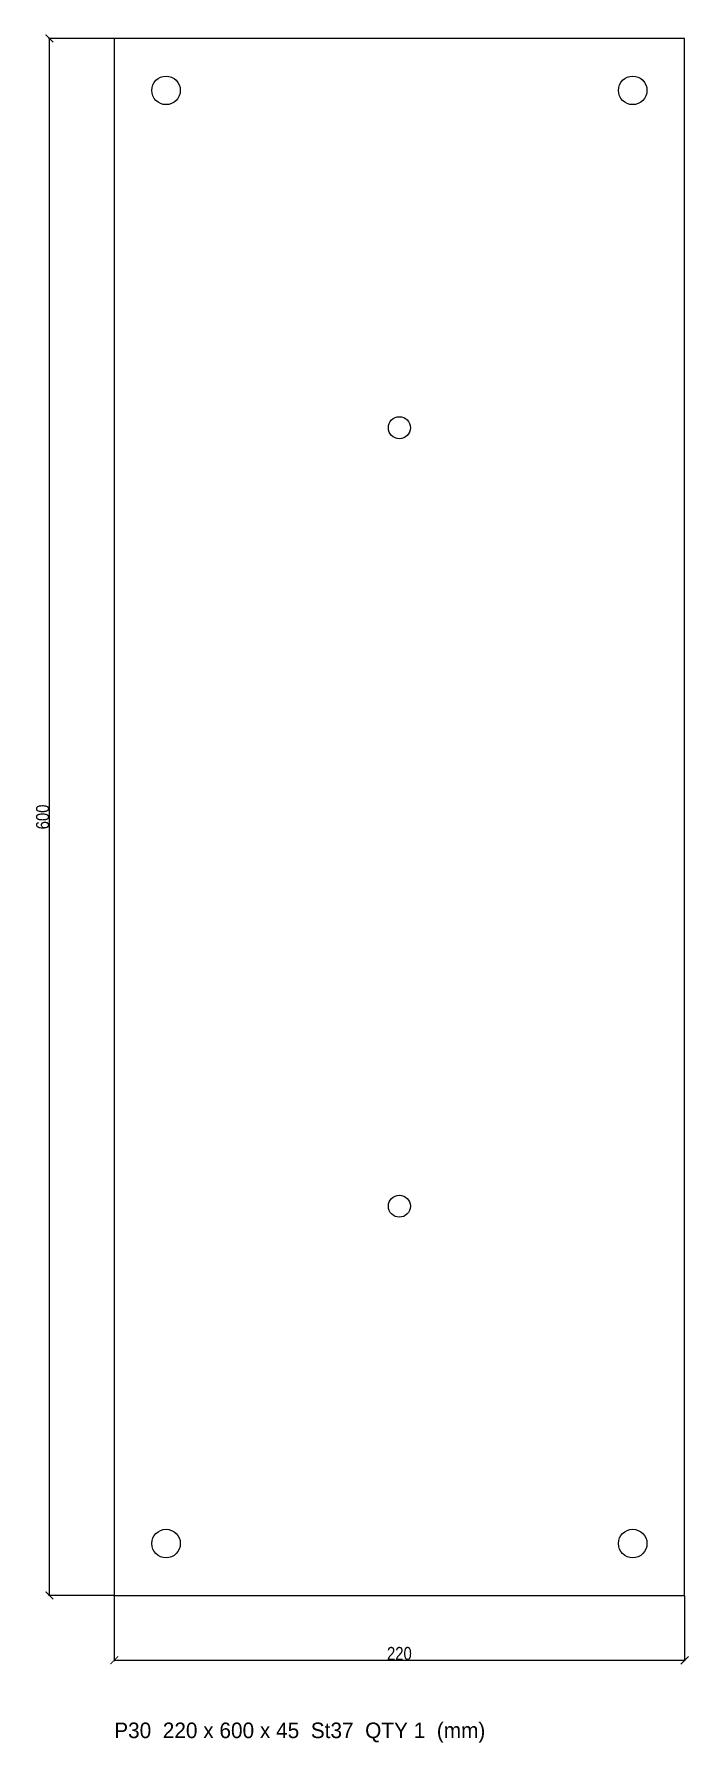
# Model space of a CAD drawing. Header units: millimetres. Extents: x -141 to 112, y -357 to 302.
import ezdxf

# ---------------------------------------------------------------- set-up
doc = ezdxf.new("R2010")
doc.units = ezdxf.units.MM
for name, color, linetype in [('CUT', 7, 'Continuous'), ('DIM', 5, 'Continuous'), ('HOLES', 1, 'Continuous'), ('TEXT', 3, 'Continuous')]:
    doc.layers.add(name, color=color, linetype=linetype)
doc.styles.add('OpenSansCondensed-Light', font='OpenSansCondensed-Light.ttf')
doc.dimstyles.new('EZDXF', dxfattribs={"dimtxt": 0.25, "dimasz": 0.175, "dimexe": 0.375, "dimexo": 0.125, "dimgap": 0.1, "dimtad": 1, "dimlfac": 100, "dimzin": 12, "dimdsep": 46, "dimtxsty": 'OpenSansCondensed-Light', "dimblk": 'ARCHTICK', "dimcen": 2.5, "dimazin": 3, "dimtfac": 0.5, "dimtmove": 2, "dimatfit": 3})

# ---------------------------------------------------------------- blocks, each defined once
blk = doc.blocks.new('_ARCHTICK')
at = {"color": 0, "linetype": 'BYBLOCK', "const_width": 0.15}
blk.add_lwpolyline([(-0.5, -0.5), (0.5, 0.5)], dxfattribs=at)

msp = doc.modelspace()

# ---------------------------------------------------------------- linework, layer by layer
at = {"layer": 'CUT'}
msp.add_lwpolyline([(-110, -300), (110, -300), (110, 300), (-110, 300)], close=True, dxfattribs=at)
at = {"layer": 'HOLES'}
for centre, radius in [((-90, 280), 5.5), ((90, 280), 5.5), ((0, 150), 4.25), ((0, 150), 4.25), ((0, -150), 4.25), ((0, -150), 4.25), ((-90, -280), 5.5), ((90, -280), 5.5)]:
    msp.add_circle(centre, radius, dxfattribs=at)

# ---------------------------------------------------------------- texts
at = {"layer": 'TEXT'}
msp.add_text('P30  220 x 600 x 45  St37  QTY 1  (mm)', height=6, dxfattribs=at).set_placement((-110, -355))

# ---------------------------------------------------------------- dimensions: what is measured, and where the dimension line sits
at = {"layer": 'DIM'}
msp.add_linear_dim(base=(-135, -300), p1=(-110, -300), p2=(-110, 300), angle=90, dimstyle='EZDXF', override={"dimtxt": 5, "dimasz": 3, "dimdec": 1, "dimlfac": 1, "dimzin": 8}, dxfattribs=at).render()
msp.add_linear_dim(base=(-110, -325), p1=(-110, -300), p2=(110, -300), dimstyle='EZDXF', override={"dimtxt": 5, "dimasz": 3, "dimdec": 1, "dimlfac": 1, "dimzin": 8}, dxfattribs=at).render()

doc.saveas('drawing.dxf')
